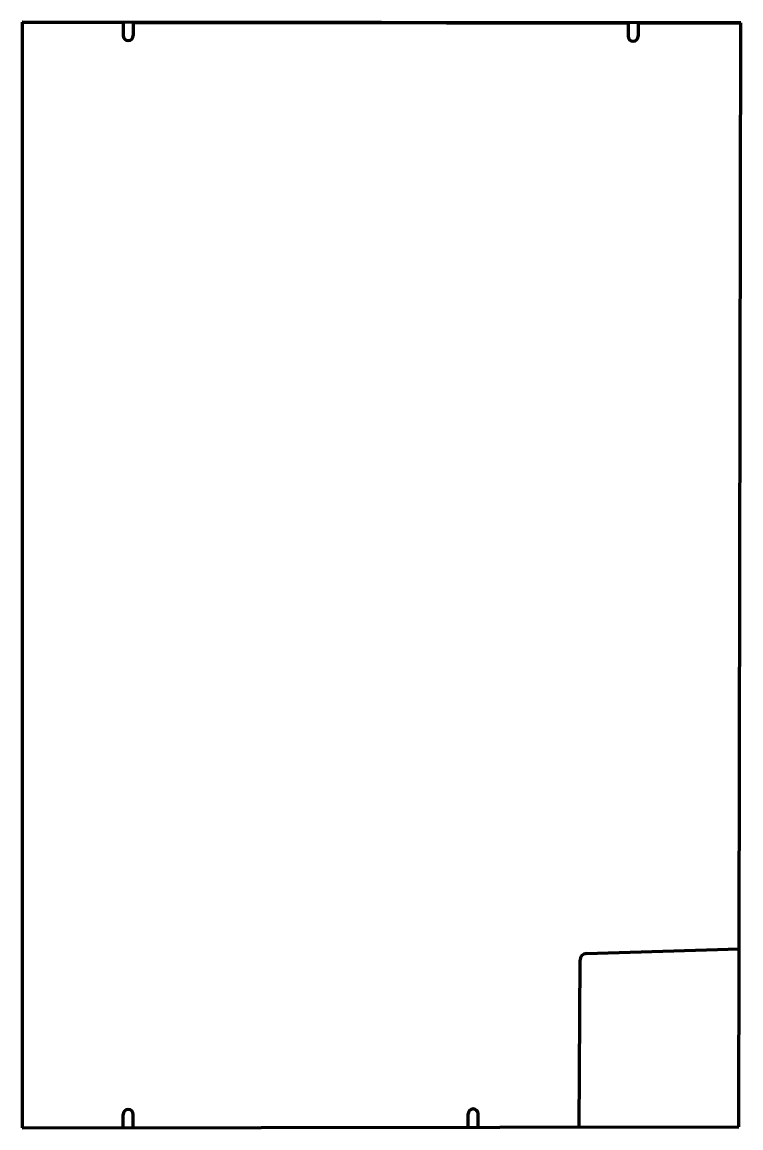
# Model space of a CAD drawing. Header units: inches. Extents: x 0 to 54.2, y 0 to 83.3.
import ezdxf

# ---------------------------------------------------------------- set-up
doc = ezdxf.new("R2010")
doc.units = ezdxf.units.IN
doc.header["$MEASUREMENT"] = 0
doc.layers.add('1', color=7, linetype='Continuous')

msp = doc.modelspace()

# ---------------------------------------------------------------- linework, layer by layer
at = {"color": 7, "lineweight": 90}
for p, q in [((0, 83.312), (7.625, 83.298)), ((0, 83.312), (0, 0)), ((54.188, 83.25), (0, 83.312)), ((8.375, 83.296), (32, 83.25)), ((32, 83.25), (45.688, 83.25)), ((46.438, 83.25), (54.188, 83.25)), ((54.038, 0.08), (54.188, 83.25)), ((0, 0), (54.038, 0.08))]:
    msp.add_line(p, q, dxfattribs=at)
at = {"layer": '1', "color": 7, "lineweight": 90}
for p, q in [((54.188, 83.25), (0, 83.312)), ((7.625, 83.298), (7.623, 82.298)), ((8.375, 83.296), (8.373, 82.296)), ((45.688, 83.25), (45.688, 82.25)), ((46.438, 83.25), (46.438, 82.25)), ((42.545, 13.14), (54.062, 13.5)), ((42, 0.062), (42.06, 12.643)), ((7.625, 0.011), (7.624, 1.011)), ((8.375, 0.012), (8.374, 1.012)), ((33.625, 0.05), (33.624, 1.05)), ((34.375, 0.051), (34.374, 1.051))]:
    msp.add_line(p, q, dxfattribs=at)
at = {"layer": '1', "color": 1, "lineweight": 90}
msp.add_line((54.188, 83.25), (0, 83.312), dxfattribs=at)
at = {"layer": '1', "color": 7, "lineweight": 90}
for centre, radius, start, end in [((7.998, 82.297), 0.375, 179.88809, 359.88809), ((46.062, 82.25), 0.375, 180, 360), ((42.56, 12.64), 0.5, 91.78991, 179.72586), ((7.999, 1.012), 0.375, 0.08526, 180.08526), ((33.999, 1.051), 0.375, 0.08526, 180.08526)]:
    msp.add_arc(centre, radius, start, end, dxfattribs=at)

doc.saveas('drawing.dxf')
